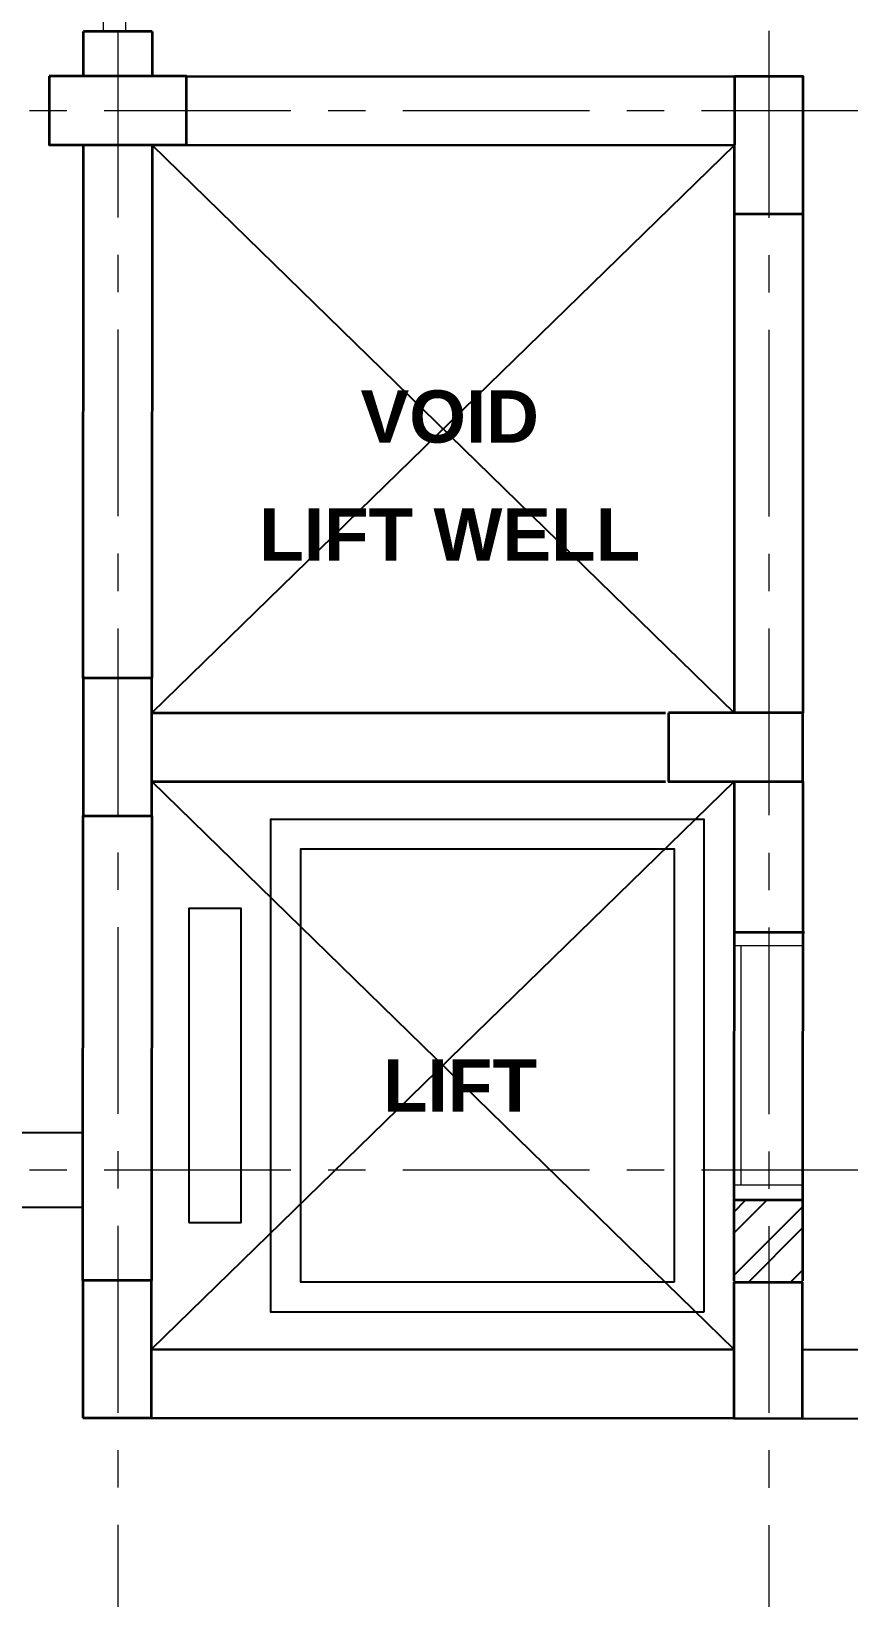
# Model space of a CAD drawing. Header units: millimetres. Extents: x -286480 to 108094, y -227925 to 10018.
# Drawn here: x -87369 to -84632, y -137171 to -131929 of the extents above; entities that cross this region are included whole.
import ezdxf

# ---------------------------------------------------------------- set-up
doc = ezdxf.new("R2010")
doc.units = ezdxf.units.MM
doc.header["$LTSCALE"] = 100
doc.header["$MEASUREMENT"] = 0
doc.linetypes.add('CENTER', pattern=[2, 1.25, -0.25, 0.25, -0.25])
for name, color, linetype, lineweight in [('A-ANNO-GRID', 251, 'CENTER', 9), ('A-ANNO-TEXT', 7, 'Continuous', 25), ('A-DOOR', 4, 'Continuous', 9), ('A-Wall Sec', 1, 'Continuous', 30), ('column hatch', 12, 'Continuous', 5), ('S-Concrete', 1, 'Continuous', 30)]:
    doc.layers.add(name, color=color, linetype=linetype, lineweight=lineweight)
doc.layers.add('A-Elevation', color=4, linetype='Continuous')
doc.layers.add('A-Wall Patt', color=8, linetype='Continuous')
doc.styles.add('Tower', font='arial.ttf', dxfattribs={"height": 250})

# ---------------------------------------------------------------- blocks, each defined once
blk = doc.blocks.new('Door 1200')
at = {"layer": 'A-DOOR', "color": 5, "lineweight": 18}
for p, q in [((524083.6, 16182.3), (524083.6, 16132.3)), ((524083.6, 16182.3), (524158.6, 16182.3)), ((524123.6, 16147.3), (524123.6, 16132.3)), ((524158.6, 16147.3), (524123.6, 16147.3)), ((524158.6, 16182.3), (524158.6, 16147.3)), ((524158.6, 16147.3), (524557.1, 16147.3)), ((524158.6, 16112.3), (524158.6, 16147.3)), ((524557.1, 16147.3), (524557.1, 16112.3)), ((524083.6, 16132.3), (524123.6, 16132.3)), ((524158.6, 16112.3), (524557.1, 16112.3)), ((524158.6, 15052.3), (524957.9, 15052.4)), ((524158.6, 15052.3), (524158.6, 15017.3)), ((524957.9, 15017.4), (524957.9, 15052.4)), ((524083.6, 15032.3), (524123.6, 15032.3)), ((524083.6, 14982.3), (524083.6, 15032.3)), ((524123.6, 15017.3), (524123.6, 15032.3)), ((524158.6, 15017.3), (524123.6, 15017.3)), ((524158.6, 15017.3), (524957.9, 15017.4)), ((524158.6, 14982.3), (524158.6, 15017.3)), ((524083.6, 14982.3), (524158.6, 14982.3))]:
    blk.add_line(p, q, dxfattribs=at)
at = {"layer": 'A-DOOR', "lineweight": 18}
for centre, radius, start, end in [((524154.5, 16192.8), 410.5, 270.5695, 348.692), ((524156.8, 14977.8), 804.5, 5.3147, 89.8716)]:
    blk.add_arc(centre, radius, start, end, dxfattribs=at)
blk = doc.blocks.new('Lift Door')
at = {"layer": 'A-DOOR'}
for p, q in [((-15860, -5817.2), (-15860, -6617.2)), ((-15655, -6617.2), (-15655, -5817.2)), ((-15630, -6617.2), (-15630, -5817.2))]:
    blk.add_line(p, q, dxfattribs=at)
for points in [[(-15860, -5767.2), (-15860, -5817.2), (-15630, -5817.2), (-15630, -5767.2)], [(-15860, -6667.2), (-15860, -6617.2), (-15630, -6617.2), (-15630, -6667.2)]]:
    blk.add_lwpolyline(points, dxfattribs=at)

msp = doc.modelspace()

# ---------------------------------------------------------------- hatches: boundary and pattern name
at = {"layer": 'A-Wall Patt', "ltscale": 0.5}
h = msp.add_hatch(dxfattribs=at)
h.set_pattern_fill('ANSI32', color=256, scale=400, style=0)
h.set_pattern_definition([(45, (-87317.71, 128468.05), (-106.06602, 106.06602), []), (45, (-87247, 128468.05), (-106.06602, 106.06602), [])])
h.paths.add_polyline_path([(-84786.3, -136115.7), (-85016.1, -136115.7), (-85016.1, -135840), (-84786.3, -135840)])

# ---------------------------------------------------------------- linework, layer by layer
at = {"layer": 'A-ANNO-GRID', "color": 252, "ltscale": 5}
for p, q in [((-87079, -125927, 12.8), (-87079, -138355.6, 12.8)), ((-84899, -125927.7, 12.8), (-84899, -138356.3, 12.8)), ((-82499.5, -132195.1, 12.8), (-115944.5, -132195.1, 12.8)), ((-82499.5, -135740.1, 12.8), (-115944.5, -135740.1, 12.8))]:
    msp.add_line(p, q, dxfattribs=at)
at = {"layer": 'A-Elevation'}
for p, q in [((-85014.6, -132310, 12.8), (-86965.4, -134210, 12.8)), ((-85014.6, -134210.7, 12.8), (-86964.6, -132310, 12.8)), ((-85015.5, -134439.2, 12.8), (-86966.2, -136339.2, 12.8)), ((-85015.4, -136340, 12.8), (-86965.5, -134439.2, 12.8)), ((-102995.9, -135608.8, 12.8), (-87195.2, -135614.1, 12.8)), ((-89346, -135863.4, 12.8), (-87195.3, -135864.1, 12.8)), ((-84786.3, -136340.7, 12.8), (-82986.4, -136340.7, 12.8)), ((-84786.3, -136570.7, 12.8), (-82986.4, -136570.7, 12.8))]:
    msp.add_line(p, q, dxfattribs=at)
at = {"layer": 'A-Elevation', "elevation": 12.8}
for points in [[(-85116.6, -136215), (-86566.6, -136215), (-86566.6, -134565), (-85116.6, -134565)], [(-85216.6, -136115), (-86466.6, -136115), (-86466.6, -134665), (-85216.6, -134665)], [(-86841.6, -135915), (-86666.6, -135915), (-86666.6, -134865), (-86841.6, -134865)]]:
    msp.add_lwpolyline(points, close=True, dxfattribs=at)
at = {"layer": 'A-Wall Sec', "lineweight": 35}
for p, q in [((-87194.6, -132079.1, 12.8), (-87194.5, -131929.1, 12.8)), ((-86964.5, -131929.2, 12.8), (-87194.5, -131929.1, 12.8)), ((-86964.5, -131929.2, 12.8), (-86964.6, -132079.2, 12.8)), ((-86849.6, -132079.2, 12.8), (-85014.7, -132080, 12.8)), ((-87195.3, -134094.1, 12.8), (-87194.6, -132309.1, 12.8)), ((-86964.6, -132309.2, 12.8), (-86965.3, -134094.2, 12.8)), ((-86849.6, -132309.2, 12.8), (-85014.8, -132310, 12.8)), ((-85014.9, -132540, 12.8), (-85015.4, -134209.9, 12.8)), ((-84784.9, -132540, 12.8), (-84785.5, -134210, 12.8)), ((-86965.4, -134209.2, 12.8), (-85245.5, -134209.8, 12.8)), ((-86965.5, -134439.2, 12.8), (-85245.6, -134439.9, 12.8)), ((-85015.5, -134439.9, 12.8), (-85016.1, -136110.6, 12.8)), ((-84785.6, -134440, 12.8), (-84786.2, -136110.7, 12.8)), ((-87196.1, -136109.1, 12.8), (-87195.5, -134554.1, 12.8)), ((-86965.5, -134554.2, 12.8), (-86966.1, -136109.2, 12.8)), ((-84779.3, -134944.7, 12.8), (-85016.3, -134944.7, 12.8)), ((-85016.3, -135840, 12.8), (-84786.3, -135840, 12.8)), ((-86965.3, -136339.2, 12.8), (-85016.2, -136340, 12.8)), ((-86965.4, -136569.2, 12.8), (-85016.3, -136570, 12.8))]:
    msp.add_line(p, q, dxfattribs=at)
at = {"layer": 'S-Concrete', "lineweight": 35, "elevation": 12.8}
for points in [[(-87309.6, -132079.1), (-87309.6, -132309.1), (-86849.6, -132309.2), (-86849.6, -132079.2), (-87309.6, -132079.1)], [(-85014.7, -132540), (-84784.7, -132540), (-84784.6, -132080), (-85014.6, -132080), (-85014.7, -132540)], [(-87195.5, -134554.1), (-86965.5, -134554.2), (-86965.3, -134094.2), (-87195.3, -134094.1), (-87195.5, -134554.1)], [(-85235.5, -134209.9), (-85235.6, -134439.9), (-84785.6, -134440), (-84785.5, -134210), (-85235.5, -134209.9)], [(-87196.3, -136569.1), (-86966.3, -136569.2), (-86966.1, -136109.2), (-87196.1, -136109.1), (-87196.3, -136569.1)], [(-85016.3, -136570.6), (-84786.3, -136570.7), (-84786.1, -136115.7), (-85016.1, -136115.6), (-85016.3, -136570.6)]]:
    msp.add_lwpolyline(points, dxfattribs=at)

# ---------------------------------------------------------------- block references
at = {"layer": 'A-DOOR', "xscale": -1, "rotation": 359.9999999989666}
msp.add_blockref('Lift Door', (-100646.3, -129172.7, 12.8), dxfattribs=at)
at = {"layer": 'column hatch', "rotation": 179.9651581732182}
msp.add_blockref('Door 1200', (437041, -116065.5, 12.8), dxfattribs=at)

# ---------------------------------------------------------------- texts
at = {"layer": 'A-ANNO-TEXT', "char_height": 150, "width": 2908.602, "attachment_point": 5, "style": 'Tower'}
for s, insert in [('{\\fArial|b1|i0|c0|p34;\\H1.1667x;VOID}', (-85967.7, -133219.3, -5.4)), ('{\\fArial|b1|i0|c0|p34;\\H1.1667x;LIFT WELL}', (-85967.7, -133612.6, -5.4)), ('{\\fArial|b1|i0|c0|p34;\\H1.1667x;LIFT}', (-85933.4, -135456.6, -5.4))]:
    msp.add_mtext(s, dxfattribs=dict(at, insert=insert))

doc.saveas('drawing.dxf')
